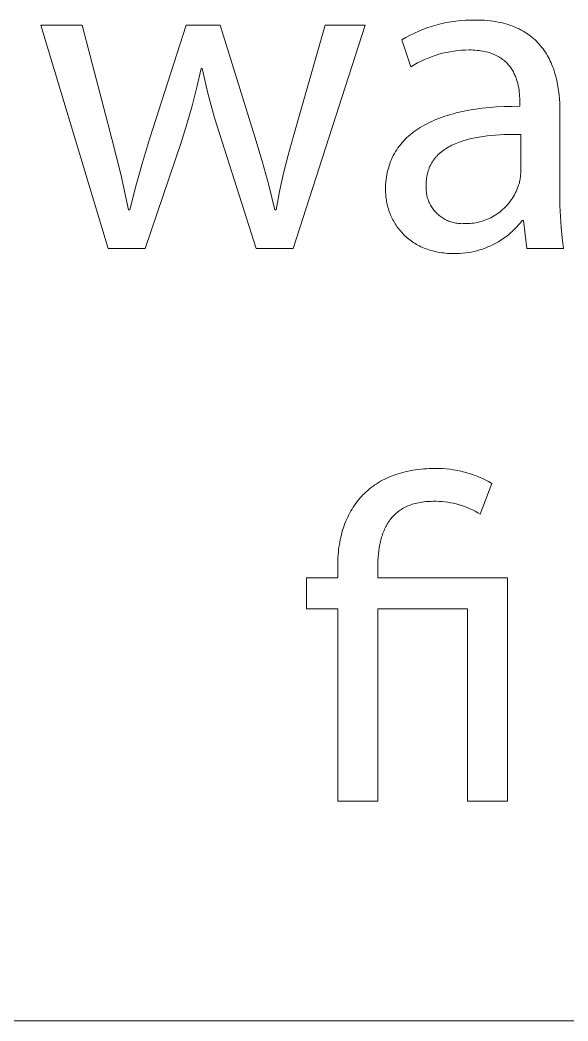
# Model space of a CAD drawing. Header units: millimetres. Extents: x 0 to 4030, y 0 to 2816.
# Drawn here: x 2939.2 to 2987.1, y 0 to 87.5 of the extents above; entities that cross this region are included whole.
import ezdxf

# ---------------------------------------------------------------- set-up
doc = ezdxf.new("R2010")
doc.units = ezdxf.units.MM
doc.header["$MEASUREMENT"] = 0
doc.layers.add('Domyślny', color=7, linetype='Continuous', true_color=0x000000)

msp = doc.modelspace()

# ---------------------------------------------------------------- linework, layer by layer
at = {"layer": 'Domyślny', "color": 18, "lineweight": 15, "true_color": 0x000000}
for p, q in [((2978.573, 87.494), (2978.994, 87.495)), ((2946.898, 67.524), (2941.007, 87.051)), ((2941.007, 87.051), (2944.63, 87.051)), ((2944.63, 87.051), (2947.22, 77.12)), ((2950.522, 77.093), (2953.716, 87.051)), ((2953.716, 87.051), (2956.695, 87.051)), ((2956.695, 87.051), (2959.728, 77.281)), ((2963.07, 77.254), (2965.862, 87.051)), ((2969.378, 87.051), (2963.07, 67.524)), ((2965.862, 87.051), (2969.378, 87.051)), ((2974.076, 86.528), (2974.466, 86.686)), ((2974.466, 86.686), (2974.861, 86.83)), ((2974.861, 86.83), (2975.261, 86.961)), ((2975.261, 86.961), (2975.665, 87.077)), ((2975.665, 87.077), (2976.073, 87.18)), ((2976.073, 87.18), (2976.485, 87.268)), ((2976.485, 87.268), (2976.899, 87.342)), ((2976.899, 87.342), (2977.315, 87.402)), ((2977.315, 87.402), (2977.733, 87.447)), ((2977.733, 87.447), (2978.153, 87.478)), ((2978.153, 87.478), (2978.573, 87.494)), ((2978.994, 87.495), (2979.27, 87.493)), ((2979.27, 87.493), (2979.539, 87.484)), ((2979.539, 87.484), (2979.802, 87.469)), ((2979.802, 87.469), (2980.059, 87.449)), ((2980.059, 87.449), (2980.309, 87.423)), ((2980.309, 87.423), (2980.553, 87.391)), ((2980.553, 87.391), (2980.791, 87.355)), ((2980.791, 87.355), (2981.023, 87.313)), ((2981.023, 87.313), (2981.249, 87.265)), ((2981.249, 87.265), (2981.469, 87.213)), ((2981.469, 87.213), (2981.683, 87.155)), ((2981.683, 87.155), (2981.891, 87.093)), ((2981.891, 87.093), (2982.094, 87.026)), ((2982.094, 87.026), (2982.29, 86.954)), ((2982.29, 86.954), (2982.481, 86.878)), ((2982.481, 86.878), (2982.667, 86.797)), ((2982.667, 86.797), (2982.847, 86.711)), ((2982.847, 86.711), (2983.022, 86.622)), ((2983.022, 86.622), (2983.191, 86.528)), ((2972.579, 85.764), (2972.943, 85.974)), ((2973.384, 83.416), (2972.579, 85.764)), ((2972.943, 85.974), (2973.314, 86.172)), ((2973.314, 86.172), (2973.692, 86.356)), ((2973.692, 86.356), (2974.076, 86.528)), ((2983.191, 86.528), (2983.355, 86.43)), ((2983.355, 86.43), (2983.514, 86.328)), ((2983.514, 86.328), (2983.668, 86.221)), ((2983.668, 86.221), (2983.817, 86.112)), ((2983.817, 86.112), (2983.96, 85.998)), ((2983.96, 85.998), (2984.099, 85.881)), ((2984.099, 85.881), (2984.233, 85.76)), ((2984.233, 85.76), (2984.362, 85.636)), ((2978.135, 84.871), (2977.801, 84.852)), ((2978.47, 84.878), (2978.135, 84.871)), ((2978.654, 84.876), (2978.47, 84.878)), ((2978.834, 84.87), (2978.654, 84.876)), ((2984.362, 85.636), (2984.487, 85.508)), ((2984.487, 85.508), (2984.607, 85.377)), ((2984.607, 85.377), (2984.722, 85.243)), ((2984.722, 85.243), (2984.833, 85.106)), ((2984.833, 85.106), (2984.939, 84.966)), ((2984.939, 84.966), (2985.041, 84.823)), ((2974.567, 84.042), (2974.263, 83.901)), ((2974.876, 84.172), (2974.567, 84.042)), ((2975.189, 84.292), (2974.876, 84.172)), ((2975.505, 84.401), (2975.189, 84.292)), ((2975.826, 84.5), (2975.505, 84.401)), ((2976.149, 84.587), (2975.826, 84.5)), ((2976.475, 84.662), (2976.149, 84.587)), ((2976.804, 84.727), (2976.475, 84.662)), ((2977.135, 84.78), (2976.804, 84.727)), ((2977.467, 84.822), (2977.135, 84.78)), ((2977.801, 84.852), (2977.467, 84.822)), ((2979.008, 84.86), (2978.834, 84.87)), ((2979.177, 84.845), (2979.008, 84.86)), ((2979.341, 84.827), (2979.177, 84.845)), ((2979.5, 84.805), (2979.341, 84.827)), ((2979.655, 84.779), (2979.5, 84.805)), ((2979.805, 84.75), (2979.655, 84.779)), ((2979.95, 84.717), (2979.805, 84.75)), ((2980.091, 84.681), (2979.95, 84.717)), ((2980.227, 84.642), (2980.091, 84.681)), ((2980.359, 84.599), (2980.227, 84.642)), ((2980.487, 84.553), (2980.359, 84.599)), ((2980.61, 84.505), (2980.487, 84.553)), ((2980.729, 84.453), (2980.61, 84.505)), ((2980.844, 84.398), (2980.729, 84.453)), ((2980.955, 84.341), (2980.844, 84.398)), ((2981.061, 84.281), (2980.955, 84.341)), ((2981.164, 84.219), (2981.061, 84.281)), ((2981.264, 84.154), (2981.164, 84.219)), ((2981.359, 84.087), (2981.264, 84.154)), ((2981.451, 84.017), (2981.359, 84.087)), ((2981.539, 83.946), (2981.451, 84.017)), ((2985.041, 84.823), (2985.138, 84.677)), ((2985.138, 84.677), (2985.232, 84.529)), ((2985.232, 84.529), (2985.321, 84.378)), ((2985.321, 84.378), (2985.406, 84.224)), ((2985.406, 84.224), (2985.488, 84.068)), ((2985.488, 84.068), (2985.565, 83.91)), ((2955.031, 83.253), (2954.664, 81.62)), ((2955.112, 83.253), (2955.031, 83.253)), ((2955.626, 81.097), (2955.112, 83.253)), ((2973.671, 83.587), (2973.384, 83.416)), ((2973.965, 83.749), (2973.671, 83.587)), ((2974.263, 83.901), (2973.965, 83.749)), ((2981.623, 83.872), (2981.539, 83.946)), ((2981.704, 83.797), (2981.623, 83.872)), ((2981.782, 83.719), (2981.704, 83.797)), ((2981.856, 83.64), (2981.782, 83.719)), ((2981.927, 83.559), (2981.856, 83.64)), ((2981.995, 83.477), (2981.927, 83.559)), ((2982.059, 83.393), (2981.995, 83.477)), ((2982.121, 83.308), (2982.059, 83.393)), ((2982.179, 83.221), (2982.121, 83.308)), ((2982.235, 83.133), (2982.179, 83.221)), ((2982.288, 83.045), (2982.235, 83.133)), ((2985.565, 83.91), (2985.638, 83.75)), ((2985.638, 83.75), (2985.708, 83.587)), ((2985.708, 83.587), (2985.773, 83.423)), ((2985.773, 83.423), (2985.836, 83.257)), ((2985.836, 83.257), (2985.894, 83.088)), ((2982.338, 82.955), (2982.288, 83.045)), ((2982.385, 82.864), (2982.338, 82.955)), ((2982.43, 82.773), (2982.385, 82.864)), ((2982.472, 82.68), (2982.43, 82.773)), ((2982.511, 82.588), (2982.472, 82.68)), ((2982.549, 82.494), (2982.511, 82.588)), ((2982.583, 82.401), (2982.549, 82.494)), ((2982.616, 82.307), (2982.583, 82.401)), ((2982.646, 82.213), (2982.616, 82.307)), ((2985.894, 83.088), (2985.949, 82.919)), ((2985.949, 82.919), (2986.001, 82.747)), ((2986.001, 82.747), (2986.049, 82.574)), ((2986.049, 82.574), (2986.093, 82.4)), ((2986.093, 82.4), (2986.135, 82.224)), ((2954.664, 81.62), (2954.249, 79.999)), ((2982.675, 82.118), (2982.646, 82.213)), ((2982.701, 82.024), (2982.675, 82.118)), ((2982.725, 81.93), (2982.701, 82.024)), ((2982.747, 81.836), (2982.725, 81.93)), ((2982.767, 81.742), (2982.747, 81.836)), ((2982.803, 81.555), (2982.767, 81.742)), ((2982.832, 81.371), (2982.803, 81.555)), ((2982.855, 81.19), (2982.832, 81.371)), ((2986.135, 82.224), (2986.173, 82.047)), ((2986.173, 82.047), (2986.209, 81.869)), ((2986.209, 81.869), (2986.241, 81.69)), ((2986.241, 81.69), (2986.296, 81.329)), ((2956.207, 78.958), (2955.626, 81.097)), ((2982.872, 81.012), (2982.855, 81.19)), ((2982.885, 80.84), (2982.872, 81.012)), ((2982.893, 80.672), (2982.885, 80.84)), ((2982.898, 80.51), (2982.893, 80.672)), ((2982.899, 80.356), (2982.898, 80.51)), ((2986.296, 81.329), (2986.341, 80.966)), ((2986.341, 80.966), (2986.374, 80.6)), ((2986.374, 80.6), (2986.397, 80.232)), ((2954.249, 79.999), (2953.785, 78.391)), ((2978.438, 79.607), (2979.014, 79.702)), ((2979.014, 79.702), (2979.612, 79.781)), ((2979.612, 79.781), (2980.229, 79.846)), ((2980.229, 79.846), (2980.866, 79.896)), ((2980.866, 79.896), (2981.524, 79.93)), ((2981.524, 79.93), (2982.202, 79.949)), ((2982.202, 79.949), (2982.899, 79.953)), ((2982.899, 79.953), (2982.899, 80.356)), ((2986.397, 80.232), (2986.411, 79.865)), ((2986.411, 79.865), (2986.415, 79.497)), ((2956.856, 76.838), (2956.207, 78.958)), ((2975.419, 78.734), (2975.641, 78.827)), ((2975.641, 78.827), (2975.869, 78.916)), ((2975.869, 78.916), (2976.102, 79.001)), ((2976.102, 79.001), (2976.34, 79.083)), ((2976.34, 79.083), (2976.584, 79.161)), ((2976.584, 79.161), (2976.833, 79.236)), ((2976.833, 79.236), (2977.088, 79.307)), ((2977.088, 79.307), (2977.347, 79.374)), ((2977.347, 79.374), (2977.882, 79.498)), ((2977.882, 79.498), (2978.438, 79.607)), ((2986.415, 79.497), (2986.415, 72.196)), ((2953.785, 78.391), (2953.273, 76.798)), ((2973.836, 77.867), (2974.015, 77.987)), ((2974.015, 77.987), (2974.199, 78.104)), ((2974.199, 78.104), (2974.389, 78.218)), ((2974.389, 78.218), (2974.584, 78.328)), ((2974.584, 78.328), (2974.784, 78.435)), ((2974.784, 78.435), (2974.99, 78.538)), ((2974.99, 78.538), (2975.202, 78.638)), ((2975.202, 78.638), (2975.419, 78.734)), ((2947.22, 77.12), (2947.994, 74.025)), ((2949.896, 75.046), (2950.522, 77.093)), ((2959.728, 77.281), (2960.364, 75.172)), ((2962.631, 75.684), (2963.07, 77.254)), ((2972.744, 76.926), (2972.883, 77.071)), ((2972.883, 77.071), (2973.028, 77.212)), ((2973.028, 77.212), (2973.178, 77.35)), ((2973.178, 77.35), (2973.334, 77.484)), ((2973.334, 77.484), (2973.496, 77.615)), ((2973.496, 77.615), (2973.663, 77.743)), ((2973.663, 77.743), (2973.836, 77.867)), ((2978.166, 77.002), (2978.006, 76.955)), ((2978.328, 77.047), (2978.166, 77.002)), ((2978.659, 77.128), (2978.328, 77.047)), ((2978.998, 77.201), (2978.659, 77.128)), ((2979.343, 77.264), (2978.998, 77.201)), ((2979.695, 77.318), (2979.343, 77.264)), ((2980.051, 77.364), (2979.695, 77.318)), ((2980.412, 77.402), (2980.051, 77.364)), ((2980.776, 77.433), (2980.412, 77.402)), ((2981.143, 77.457), (2980.776, 77.433)), ((2981.511, 77.474), (2981.143, 77.457)), ((2982.247, 77.489), (2981.511, 77.474)), ((2982.979, 77.484), (2982.247, 77.489)), ((2982.979, 74.102), (2982.979, 77.484)), ((2953.273, 76.798), (2950.119, 67.524)), ((2959.849, 67.524), (2956.856, 76.838)), ((2972.029, 75.988), (2972.134, 76.153)), ((2972.134, 76.153), (2972.244, 76.314)), ((2972.244, 76.314), (2972.36, 76.472)), ((2972.36, 76.472), (2972.482, 76.627)), ((2972.482, 76.627), (2972.61, 76.778)), ((2972.61, 76.778), (2972.744, 76.926)), ((2976.305, 76.168), (2976.185, 76.083)), ((2976.429, 76.25), (2976.305, 76.168)), ((2976.557, 76.329), (2976.429, 76.25)), ((2976.688, 76.405), (2976.557, 76.329)), ((2976.822, 76.478), (2976.688, 76.405)), ((2976.96, 76.548), (2976.822, 76.478)), ((2977.101, 76.614), (2976.96, 76.548)), ((2977.245, 76.678), (2977.101, 76.614)), ((2977.391, 76.739), (2977.245, 76.678)), ((2977.541, 76.797), (2977.391, 76.739)), ((2977.694, 76.852), (2977.541, 76.797)), ((2977.849, 76.905), (2977.694, 76.852)), ((2978.006, 76.955), (2977.849, 76.905)), ((2962.239, 74.102), (2962.631, 75.684)), ((2971.593, 75.115), (2971.669, 75.296)), ((2971.669, 75.296), (2971.75, 75.474)), ((2971.75, 75.474), (2971.837, 75.649)), ((2971.837, 75.649), (2971.93, 75.82)), ((2971.93, 75.82), (2972.029, 75.988)), ((2975.373, 75.275), (2975.331, 75.217)), ((2975.415, 75.333), (2975.373, 75.275)), ((2975.459, 75.389), (2975.415, 75.333)), ((2975.504, 75.444), (2975.459, 75.389)), ((2975.55, 75.499), (2975.504, 75.444)), ((2975.597, 75.552), (2975.55, 75.499)), ((2975.645, 75.605), (2975.597, 75.552)), ((2975.694, 75.656), (2975.645, 75.605)), ((2975.745, 75.707), (2975.694, 75.656)), ((2975.796, 75.757), (2975.745, 75.707)), ((2975.849, 75.806), (2975.796, 75.757)), ((2975.902, 75.854), (2975.849, 75.806)), ((2975.957, 75.902), (2975.902, 75.854)), ((2976.012, 75.948), (2975.957, 75.902)), ((2976.069, 75.994), (2976.012, 75.948)), ((2976.185, 76.083), (2976.069, 75.994)), ((2949.323, 72.983), (2949.896, 75.046)), ((2960.364, 75.172), (2960.941, 73.047)), ((2971.351, 74.359), (2971.403, 74.553)), ((2971.403, 74.553), (2971.46, 74.743)), ((2971.46, 74.743), (2971.524, 74.931)), ((2971.524, 74.931), (2971.593, 75.115)), ((2974.909, 74.374), (2974.885, 74.302)), ((2974.933, 74.445), (2974.909, 74.374)), ((2974.959, 74.514), (2974.933, 74.445)), ((2974.986, 74.583), (2974.959, 74.514)), ((2975.015, 74.651), (2974.986, 74.583)), ((2975.045, 74.718), (2975.015, 74.651)), ((2975.076, 74.784), (2975.045, 74.718)), ((2975.109, 74.849), (2975.076, 74.784)), ((2975.143, 74.912), (2975.109, 74.849)), ((2975.178, 74.975), (2975.143, 74.912)), ((2975.215, 75.037), (2975.178, 74.975)), ((2975.252, 75.098), (2975.215, 75.037)), ((2975.291, 75.158), (2975.252, 75.098)), ((2975.331, 75.217), (2975.291, 75.158)), ((2947.994, 74.025), (2948.67, 70.906)), ((2961.893, 72.509), (2962.239, 74.102)), ((2971.184, 73.341), (2971.205, 73.551)), ((2971.205, 73.551), (2971.232, 73.758)), ((2971.232, 73.758), (2971.266, 73.961)), ((2971.266, 73.961), (2971.306, 74.161)), ((2971.306, 74.161), (2971.351, 74.359)), ((2974.732, 73.525), (2974.725, 73.441)), ((2974.741, 73.607), (2974.732, 73.525)), ((2974.751, 73.689), (2974.741, 73.607)), ((2974.763, 73.769), (2974.751, 73.689)), ((2974.776, 73.848), (2974.763, 73.769)), ((2974.79, 73.927), (2974.776, 73.848)), ((2974.807, 74.004), (2974.79, 73.927)), ((2974.824, 74.08), (2974.807, 74.004)), ((2974.843, 74.155), (2974.824, 74.08)), ((2974.863, 74.229), (2974.843, 74.155)), ((2974.885, 74.302), (2974.863, 74.229)), ((2982.911, 73.477), (2982.931, 73.58)), ((2982.931, 73.58), (2982.947, 73.684)), ((2982.947, 73.684), (2982.96, 73.788)), ((2982.96, 73.788), (2982.97, 73.892)), ((2982.97, 73.892), (2982.976, 73.997)), ((2982.976, 73.997), (2982.979, 74.102)), ((2948.804, 70.906), (2949.323, 72.983)), ((2960.941, 73.047), (2961.46, 70.906)), ((2971.156, 72.693), (2971.159, 72.912)), ((2971.157, 72.56), (2971.156, 72.693)), ((2971.159, 72.912), (2971.168, 73.128)), ((2971.168, 73.128), (2971.184, 73.341)), ((2974.705, 72.987), (2974.702, 72.879)), ((2974.702, 72.879), (2974.703, 72.771)), ((2974.703, 72.771), (2974.707, 72.663)), ((2974.712, 73.095), (2974.705, 72.987)), ((2974.707, 72.663), (2974.715, 72.555)), ((2974.713, 73.183), (2974.712, 73.095)), ((2974.716, 73.27), (2974.713, 73.183)), ((2974.72, 73.356), (2974.716, 73.27)), ((2974.725, 73.441), (2974.72, 73.356)), ((2982.58, 72.513), (2982.647, 72.664)), ((2982.647, 72.664), (2982.708, 72.818)), ((2982.708, 72.818), (2982.765, 72.974)), ((2982.765, 72.974), (2982.8, 73.073)), ((2982.8, 73.073), (2982.833, 73.173)), ((2982.833, 73.173), (2982.862, 73.273)), ((2982.862, 73.273), (2982.888, 73.375)), ((2982.888, 73.375), (2982.911, 73.477)), ((2961.594, 70.906), (2961.893, 72.509)), ((2971.162, 72.427), (2971.157, 72.56)), ((2971.169, 72.295), (2971.162, 72.427)), ((2971.18, 72.163), (2971.169, 72.295)), ((2971.193, 72.031), (2971.18, 72.163)), ((2971.209, 71.9), (2971.193, 72.031)), ((2971.229, 71.769), (2971.209, 71.9)), ((2971.251, 71.639), (2971.229, 71.769)), ((2974.715, 72.555), (2974.726, 72.448)), ((2974.726, 72.448), (2974.742, 72.341)), ((2974.742, 72.341), (2974.761, 72.235)), ((2974.761, 72.235), (2974.783, 72.129)), ((2974.783, 72.129), (2974.809, 72.024)), ((2974.809, 72.024), (2974.839, 71.92)), ((2974.839, 71.92), (2974.873, 71.817)), ((2974.873, 71.817), (2974.909, 71.716)), ((2982.073, 71.658), (2982.169, 71.793)), ((2982.169, 71.793), (2982.261, 71.931)), ((2982.261, 71.931), (2982.348, 72.072)), ((2982.348, 72.072), (2982.43, 72.216)), ((2982.43, 72.216), (2982.508, 72.363)), ((2982.508, 72.363), (2982.58, 72.513)), ((2986.415, 72.196), (2986.416, 71.259)), ((2948.67, 70.906), (2948.804, 70.906)), ((2961.46, 70.906), (2961.594, 70.906)), ((2971.276, 71.509), (2971.251, 71.639)), ((2971.304, 71.38), (2971.276, 71.509)), ((2971.335, 71.251), (2971.304, 71.38)), ((2971.369, 71.123), (2971.335, 71.251)), ((2971.406, 70.996), (2971.369, 71.123)), ((2971.446, 70.87), (2971.406, 70.996)), ((2974.909, 71.716), (2974.95, 71.615)), ((2974.95, 71.615), (2974.993, 71.517)), ((2974.993, 71.517), (2975.041, 71.419)), ((2975.041, 71.419), (2975.091, 71.324)), ((2975.091, 71.324), (2975.145, 71.23)), ((2975.145, 71.23), (2975.202, 71.138)), ((2975.202, 71.138), (2975.262, 71.048)), ((2975.262, 71.048), (2975.325, 70.96)), ((2975.325, 70.96), (2975.391, 70.875)), ((2975.391, 70.875), (2975.46, 70.791)), ((2981.276, 70.816), (2981.402, 70.924)), ((2981.402, 70.924), (2981.524, 71.037)), ((2981.524, 71.037), (2981.642, 71.153)), ((2981.642, 71.153), (2981.756, 71.274)), ((2981.756, 71.274), (2981.866, 71.398)), ((2981.866, 71.398), (2981.972, 71.526)), ((2981.972, 71.526), (2982.073, 71.658)), ((2986.416, 71.259), (2986.448, 70.322)), ((2971.489, 70.745), (2971.446, 70.87)), ((2971.534, 70.621), (2971.489, 70.745)), ((2971.583, 70.498), (2971.534, 70.621)), ((2971.634, 70.377), (2971.583, 70.498)), ((2971.689, 70.256), (2971.634, 70.377)), ((2971.746, 70.137), (2971.689, 70.256)), ((2971.807, 70.019), (2971.746, 70.137)), ((2971.87, 69.902), (2971.807, 70.019)), ((2975.46, 70.791), (2975.531, 70.711)), ((2975.531, 70.711), (2975.606, 70.632)), ((2975.606, 70.632), (2975.683, 70.557)), ((2975.683, 70.557), (2975.763, 70.484)), ((2975.763, 70.484), (2975.845, 70.413)), ((2975.845, 70.413), (2975.929, 70.346)), ((2975.929, 70.346), (2976.016, 70.281)), ((2976.016, 70.281), (2976.105, 70.22)), ((2976.105, 70.22), (2976.196, 70.162)), ((2976.196, 70.162), (2976.289, 70.107)), ((2976.289, 70.107), (2976.384, 70.055)), ((2976.384, 70.055), (2976.48, 70.006)), ((2976.48, 70.006), (2976.578, 69.961)), ((2979.845, 69.993), (2980, 70.053)), ((2980, 70.053), (2980.152, 70.118)), ((2980.152, 70.118), (2980.303, 70.188)), ((2980.303, 70.188), (2980.451, 70.263)), ((2980.451, 70.263), (2980.596, 70.343)), ((2980.596, 70.343), (2980.738, 70.428)), ((2980.738, 70.428), (2980.878, 70.518)), ((2980.878, 70.518), (2981.014, 70.613)), ((2981.014, 70.613), (2981.147, 70.712)), ((2981.147, 70.712), (2981.276, 70.816)), ((2986.448, 70.322), (2986.51, 69.387)), ((2971.936, 69.787), (2971.87, 69.902)), ((2972.005, 69.673), (2971.936, 69.787)), ((2972.077, 69.561), (2972.005, 69.673)), ((2972.152, 69.451), (2972.077, 69.561)), ((2972.23, 69.342), (2972.152, 69.451)), ((2972.311, 69.235), (2972.23, 69.342)), ((2972.394, 69.13), (2972.311, 69.235)), ((2972.481, 69.026), (2972.394, 69.13)), ((2976.578, 69.961), (2976.678, 69.919)), ((2976.678, 69.919), (2976.779, 69.88)), ((2976.779, 69.88), (2976.881, 69.845)), ((2976.881, 69.845), (2976.985, 69.814)), ((2976.985, 69.814), (2977.089, 69.786)), ((2977.089, 69.786), (2977.194, 69.762)), ((2977.194, 69.762), (2977.3, 69.741)), ((2977.3, 69.741), (2977.407, 69.724)), ((2977.407, 69.724), (2977.514, 69.711)), ((2977.514, 69.711), (2977.622, 69.701)), ((2977.622, 69.701), (2977.73, 69.695)), ((2977.73, 69.695), (2977.838, 69.693)), ((2977.838, 69.693), (2977.946, 69.695)), ((2977.946, 69.695), (2978.054, 69.7)), ((2978.054, 69.7), (2978.22, 69.698)), ((2978.22, 69.698), (2978.386, 69.703)), ((2978.386, 69.703), (2978.552, 69.712)), ((2978.552, 69.712), (2978.717, 69.728)), ((2978.717, 69.728), (2978.881, 69.749)), ((2978.881, 69.749), (2979.045, 69.776)), ((2979.045, 69.776), (2979.208, 69.808)), ((2979.208, 69.808), (2979.369, 69.846)), ((2979.369, 69.846), (2979.529, 69.89)), ((2979.529, 69.89), (2979.688, 69.939)), ((2979.688, 69.939), (2979.845, 69.993)), ((2982.441, 69.213), (2982.256, 69.036)), ((2982.619, 69.396), (2982.441, 69.213)), ((2982.791, 69.585), (2982.619, 69.396)), ((2982.956, 69.781), (2982.791, 69.585)), ((2983.114, 69.982), (2982.956, 69.781)), ((2983.221, 69.982), (2983.114, 69.982)), ((2983.503, 67.526), (2983.221, 69.982)), ((2986.51, 69.387), (2986.602, 68.455)), ((2972.57, 68.925), (2972.481, 69.026)), ((2972.662, 68.826), (2972.57, 68.925)), ((2972.758, 68.729), (2972.662, 68.826)), ((2972.856, 68.633), (2972.758, 68.729)), ((2972.957, 68.541), (2972.856, 68.633)), ((2973.06, 68.45), (2972.957, 68.541)), ((2973.167, 68.362), (2973.06, 68.45)), ((2973.277, 68.276), (2973.167, 68.362)), ((2973.389, 68.192), (2973.277, 68.276)), ((2981.248, 68.253), (2981.031, 68.118)), ((2981.46, 68.395), (2981.248, 68.253)), ((2981.668, 68.545), (2981.46, 68.395)), ((2981.87, 68.701), (2981.668, 68.545)), ((2982.066, 68.865), (2981.87, 68.701)), ((2982.256, 69.036), (2982.066, 68.865)), ((2986.602, 68.455), (2986.724, 67.526)), ((2950.119, 67.524), (2946.898, 67.524)), ((2963.07, 67.524), (2959.849, 67.524)), ((2973.505, 68.111), (2973.389, 68.192)), ((2973.623, 68.033), (2973.505, 68.111)), ((2973.744, 67.957), (2973.623, 68.033)), ((2973.868, 67.884), (2973.744, 67.957)), ((2973.995, 67.814), (2973.868, 67.884)), ((2974.124, 67.746), (2973.995, 67.814)), ((2974.257, 67.681), (2974.124, 67.746)), ((2974.392, 67.62), (2974.257, 67.681)), ((2974.53, 67.561), (2974.392, 67.62)), ((2974.671, 67.506), (2974.53, 67.561)), ((2974.815, 67.453), (2974.671, 67.506)), ((2974.962, 67.404), (2974.815, 67.453)), ((2975.112, 67.358), (2974.962, 67.404)), ((2979.398, 67.396), (2979.152, 67.326)), ((2979.641, 67.475), (2979.398, 67.396)), ((2979.882, 67.561), (2979.641, 67.475)), ((2980.119, 67.657), (2979.882, 67.561)), ((2980.353, 67.76), (2980.119, 67.657)), ((2980.583, 67.871), (2980.353, 67.76)), ((2980.809, 67.991), (2980.583, 67.871)), ((2981.031, 68.118), (2980.809, 67.991)), ((2986.724, 67.526), (2983.503, 67.526)), ((2975.264, 67.315), (2975.112, 67.358)), ((2975.42, 67.276), (2975.264, 67.315)), ((2975.578, 67.24), (2975.42, 67.276)), ((2975.739, 67.208), (2975.578, 67.24)), ((2975.902, 67.179), (2975.739, 67.208)), ((2976.069, 67.154), (2975.902, 67.179)), ((2976.239, 67.132), (2976.069, 67.154)), ((2976.411, 67.115), (2976.239, 67.132)), ((2976.586, 67.101), (2976.411, 67.115)), ((2976.764, 67.091), (2976.586, 67.101)), ((2976.945, 67.085), (2976.764, 67.091)), ((2977.128, 67.083), (2976.945, 67.085)), ((2977.384, 67.082), (2977.128, 67.083)), ((2977.639, 67.091), (2977.384, 67.082)), ((2977.894, 67.108), (2977.639, 67.091)), ((2978.149, 67.134), (2977.894, 67.108)), ((2978.402, 67.169), (2978.149, 67.134)), ((2978.654, 67.213), (2978.402, 67.169)), ((2978.904, 67.265), (2978.654, 67.213)), ((2979.152, 67.326), (2978.904, 67.265)), ((2973.322, 48.103), (2973.548, 48.143)), ((2973.548, 48.143), (2973.777, 48.179)), ((2973.777, 48.179), (2974.01, 48.21)), ((2974.01, 48.21), (2974.247, 48.236)), ((2974.247, 48.236), (2974.488, 48.258)), ((2974.488, 48.258), (2974.732, 48.275)), ((2974.732, 48.275), (2974.979, 48.287)), ((2974.979, 48.287), (2975.231, 48.294)), ((2975.231, 48.294), (2975.485, 48.297)), ((2975.485, 48.297), (2975.81, 48.296)), ((2975.81, 48.296), (2976.135, 48.283)), ((2976.135, 48.283), (2976.459, 48.26)), ((2976.459, 48.26), (2976.782, 48.226)), ((2976.782, 48.226), (2977.103, 48.182)), ((2977.103, 48.182), (2977.423, 48.126)), ((2977.423, 48.126), (2977.741, 48.06)), ((2970.729, 47.174), (2970.905, 47.271)), ((2970.905, 47.271), (2971.086, 47.364)), ((2971.086, 47.364), (2971.27, 47.453)), ((2971.27, 47.453), (2971.458, 47.537)), ((2971.458, 47.537), (2971.65, 47.618)), ((2971.65, 47.618), (2971.846, 47.694)), ((2971.846, 47.694), (2972.046, 47.765)), ((2972.046, 47.765), (2972.249, 47.833)), ((2972.249, 47.833), (2972.456, 47.896)), ((2972.456, 47.896), (2972.667, 47.954)), ((2972.667, 47.954), (2972.882, 48.008)), ((2972.882, 48.008), (2973.1, 48.058)), ((2973.1, 48.058), (2973.322, 48.103)), ((2977.741, 48.06), (2978.057, 47.983)), ((2978.057, 47.983), (2978.369, 47.895)), ((2978.369, 47.895), (2978.679, 47.797)), ((2978.679, 47.797), (2978.985, 47.688)), ((2978.985, 47.688), (2979.287, 47.57)), ((2979.287, 47.57), (2979.585, 47.441)), ((2979.585, 47.441), (2979.879, 47.302)), ((2979.879, 47.302), (2980.168, 47.153)), ((2969.456, 46.25), (2969.601, 46.379)), ((2969.601, 46.379), (2969.751, 46.505)), ((2969.751, 46.505), (2969.904, 46.626)), ((2969.904, 46.626), (2970.061, 46.744)), ((2970.061, 46.744), (2970.222, 46.857)), ((2970.222, 46.857), (2970.387, 46.967)), ((2970.387, 46.967), (2970.556, 47.072)), ((2970.556, 47.072), (2970.729, 47.174)), ((2980.451, 46.995), (2979.444, 44.297)), ((2980.168, 47.153), (2980.451, 46.995)), ((2968.669, 45.395), (2968.79, 45.546)), ((2968.79, 45.546), (2968.915, 45.695)), ((2968.915, 45.695), (2969.045, 45.839)), ((2969.045, 45.839), (2969.178, 45.98)), ((2969.178, 45.98), (2969.315, 46.117)), ((2969.315, 46.117), (2969.456, 46.25)), ((2968.125, 44.581), (2968.225, 44.751)), ((2968.225, 44.751), (2968.33, 44.917)), ((2968.33, 44.917), (2968.439, 45.08)), ((2968.439, 45.08), (2968.552, 45.239)), ((2968.552, 45.239), (2968.669, 45.395)), ((2972.438, 44.654), (2972.338, 44.583)), ((2972.542, 44.723), (2972.438, 44.654)), ((2972.648, 44.788), (2972.542, 44.723)), ((2972.758, 44.851), (2972.648, 44.788)), ((2972.871, 44.91), (2972.758, 44.851)), ((2972.988, 44.967), (2972.871, 44.91)), ((2973.107, 45.021), (2972.988, 44.967)), ((2973.231, 45.071), (2973.107, 45.021)), ((2973.357, 45.118), (2973.231, 45.071)), ((2973.487, 45.163), (2973.357, 45.118)), ((2973.62, 45.203), (2973.487, 45.163)), ((2973.757, 45.241), (2973.62, 45.203)), ((2973.897, 45.275), (2973.757, 45.241)), ((2974.041, 45.306), (2973.897, 45.275)), ((2974.189, 45.333), (2974.041, 45.306)), ((2974.34, 45.357), (2974.189, 45.333)), ((2974.494, 45.378), (2974.34, 45.357)), ((2974.653, 45.394), (2974.494, 45.378)), ((2974.815, 45.408), (2974.653, 45.394)), ((2974.981, 45.417), (2974.815, 45.408)), ((2975.151, 45.423), (2974.981, 45.417)), ((2975.324, 45.425), (2975.151, 45.423)), ((2975.579, 45.426), (2975.324, 45.425)), ((2975.834, 45.418), (2975.579, 45.426)), ((2976.088, 45.402), (2975.834, 45.418)), ((2976.342, 45.378), (2976.088, 45.402)), ((2976.594, 45.344), (2976.342, 45.378)), ((2976.846, 45.302), (2976.594, 45.344)), ((2977.095, 45.252), (2976.846, 45.302)), ((2977.343, 45.193), (2977.095, 45.252)), ((2977.589, 45.126), (2977.343, 45.193)), ((2977.832, 45.05), (2977.589, 45.126)), ((2978.073, 44.967), (2977.832, 45.05)), ((2978.311, 44.875), (2978.073, 44.967)), ((2978.545, 44.775), (2978.311, 44.875)), ((2978.776, 44.667), (2978.545, 44.775)), ((2979.003, 44.551), (2978.776, 44.667)), ((2967.683, 43.681), (2967.763, 43.868)), ((2967.763, 43.868), (2967.847, 44.051)), ((2967.847, 44.051), (2967.936, 44.231)), ((2967.936, 44.231), (2968.028, 44.408)), ((2968.028, 44.408), (2968.125, 44.581)), ((2971.569, 43.824), (2971.498, 43.727)), ((2971.643, 43.918), (2971.569, 43.824)), ((2971.719, 44.01), (2971.643, 43.918)), ((2971.799, 44.099), (2971.719, 44.01)), ((2971.881, 44.187), (2971.799, 44.099)), ((2971.966, 44.271), (2971.881, 44.187)), ((2972.055, 44.353), (2971.966, 44.271)), ((2972.146, 44.432), (2972.055, 44.353)), ((2972.24, 44.509), (2972.146, 44.432)), ((2972.338, 44.583), (2972.24, 44.509)), ((2979.226, 44.428), (2979.003, 44.551)), ((2979.444, 44.297), (2979.226, 44.428)), ((2967.347, 42.698), (2967.406, 42.901)), ((2967.406, 42.901), (2967.469, 43.101)), ((2967.469, 43.101), (2967.536, 43.297)), ((2967.536, 43.297), (2967.608, 43.491)), ((2967.608, 43.491), (2967.683, 43.681)), ((2971.025, 42.876), (2970.978, 42.76)), ((2971.075, 42.989), (2971.025, 42.876)), ((2971.128, 43.101), (2971.075, 42.989)), ((2971.183, 43.21), (2971.128, 43.101)), ((2971.241, 43.318), (2971.183, 43.21)), ((2971.301, 43.423), (2971.241, 43.318)), ((2971.364, 43.527), (2971.301, 43.423)), ((2971.43, 43.628), (2971.364, 43.527)), ((2971.498, 43.727), (2971.43, 43.628)), ((2967.155, 41.855), (2967.197, 42.071)), ((2967.197, 42.071), (2967.243, 42.283)), ((2967.243, 42.283), (2967.293, 42.492)), ((2967.293, 42.492), (2967.347, 42.698)), ((2970.741, 42.03), (2970.71, 41.903)), ((2970.775, 42.156), (2970.741, 42.03)), ((2970.811, 42.28), (2970.775, 42.156)), ((2970.849, 42.403), (2970.811, 42.28)), ((2970.89, 42.524), (2970.849, 42.403)), ((2970.932, 42.643), (2970.89, 42.524)), ((2970.978, 42.76), (2970.932, 42.643)), ((2967.032, 40.965), (2967.056, 41.192)), ((2967.056, 41.192), (2967.085, 41.416)), ((2967.085, 41.416), (2967.118, 41.637)), ((2967.118, 41.637), (2967.155, 41.855)), ((2970.606, 41.379), (2970.566, 41.109)), ((2970.654, 41.644), (2970.606, 41.379)), ((2970.681, 41.774), (2970.654, 41.644)), ((2970.71, 41.903), (2970.681, 41.774)), ((2966.979, 40.029), (2966.986, 40.267)), ((2966.986, 40.267), (2966.997, 40.502)), ((2966.997, 40.502), (2967.012, 40.735)), ((2967.012, 40.735), (2967.032, 40.965)), ((2970.493, 40.272), (2970.483, 39.984)), ((2970.51, 40.555), (2970.493, 40.272)), ((2970.534, 40.834), (2970.51, 40.555)), ((2970.566, 41.109), (2970.534, 40.834)), ((2966.977, 39.788), (2966.979, 40.029)), ((2966.977, 38.741), (2966.977, 39.788)), ((2970.483, 39.984), (2970.48, 39.694)), ((2970.48, 39.694), (2970.48, 38.741)), ((2964.239, 36.03), (2964.239, 38.741)), ((2964.239, 38.741), (2966.977, 38.741)), ((2970.48, 38.741), (2981.82, 38.741)), ((2981.82, 38.741), (2981.82, 19.214)), ((2966.977, 36.03), (2964.239, 36.03)), ((2966.977, 19.214), (2966.977, 36.03)), ((2978.317, 36.03), (2970.48, 36.03)), ((2970.48, 36.03), (2970.48, 19.214)), ((2978.317, 19.214), (2978.317, 36.03)), ((2970.48, 19.214), (2966.977, 19.214)), ((2981.82, 19.214), (2978.317, 19.214)), ((4026.416, 0), (0, 0)), ((4026.416, 0), (2507.18, 0))]:
    msp.add_line(p, q, dxfattribs=at)

doc.saveas('drawing.dxf')
